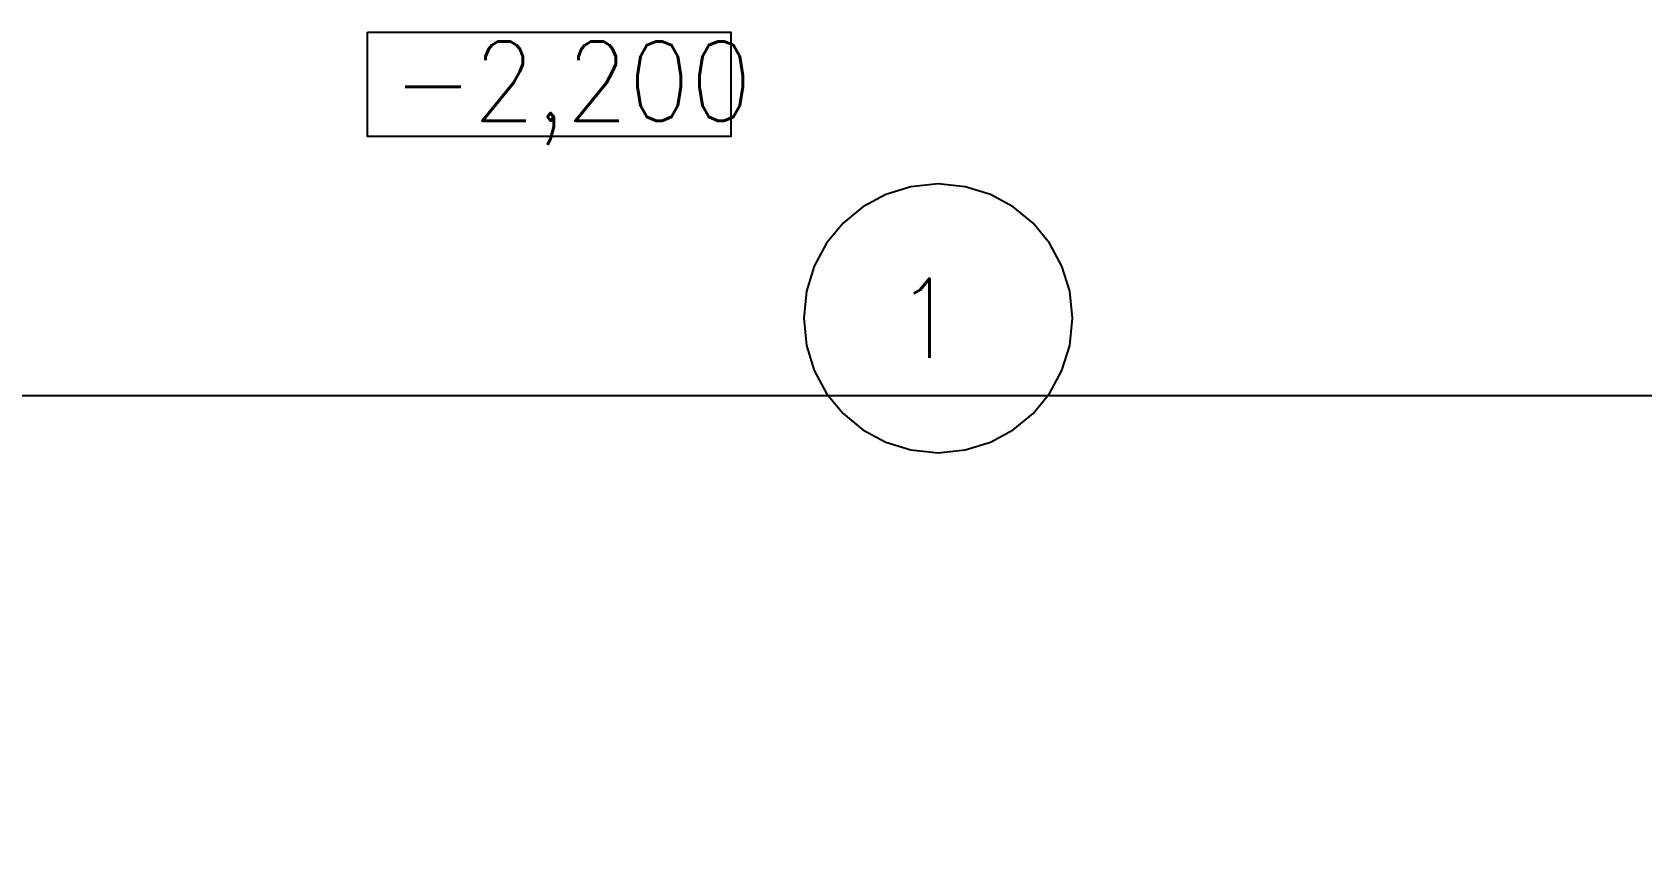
# Model space of a CAD drawing. Header units: millimetres. Extents: x 0 to 420, y 0 to 297.
# Drawn here: x 195.24 to 216.79, y 167.93 to 178.99 of the extents above; entities that cross this region are included whole.
import ezdxf

# ---------------------------------------------------------------- set-up
doc = ezdxf.new("R2010")
doc.units = ezdxf.units.MM
doc.layers.get('0').update_dxf_attribs({"linetype": 'CONTINUOUS'})
doc.styles.get("Standard").update_dxf_attribs({"font": 'STANDARD'})

msp = doc.modelspace()

# ---------------------------------------------------------------- linework, layer by layer
at = {"color": 0, "true_color": 0x000007}
msp.add_lwpolyline([(199.728667, 178.985333), (204.597, 178.985333), (204.597, 177.588333), (199.728667, 177.588333)], close=True, dxfattribs=at)
for points in [[(209.169, 175.154167), (209.132447, 175.51676), (209.027612, 175.854482), (208.861729, 176.160096), (208.642035, 176.426368), (208.375763, 176.646063), (208.070148, 176.811945), (207.732427, 176.91678), (207.369833, 176.953333), (207.00724, 176.91678), (206.669518, 176.811945), (206.363904, 176.646063), (206.097632, 176.426368), (205.877937, 176.160096), (205.712055, 175.854482), (205.60722, 175.51676), (205.570667, 175.154167)], [(205.570667, 175.154167), (205.60722, 174.791573), (205.712055, 174.453852), (205.877937, 174.148237), (206.097632, 173.881965), (206.363904, 173.662271), (206.669518, 173.496388), (207.00724, 173.391553), (207.369833, 173.355), (207.732427, 173.391553), (208.070148, 173.496388), (208.375763, 173.662271), (208.642035, 173.881965), (208.861729, 174.148237), (209.027612, 174.453852), (209.132447, 174.791573), (209.169, 175.154167)]]:
    msp.add_lwpolyline(points, dxfattribs=at)
at = {"color": 0, "true_color": 0x000001}
msp.add_lwpolyline([(371.051667, 174.116999), (40.005002, 174.116999), (40.005002, 138.683999), (371.051667, 138.683999)], dxfattribs=at)

# ---------------------------------------------------------------- texts
at = {"color": 0, "true_color": 0x000007, "char_height": 1.062478, "attachment_point": 1}
for s, insert, width in [('-2,200', (200.06734, 178.862478), 4.19088554), ('1', (206.798333, 175.687478), 0.23610622)]:
    msp.add_mtext(s, dxfattribs=dict(at, insert=insert, width=width))

doc.saveas('drawing.dxf')
